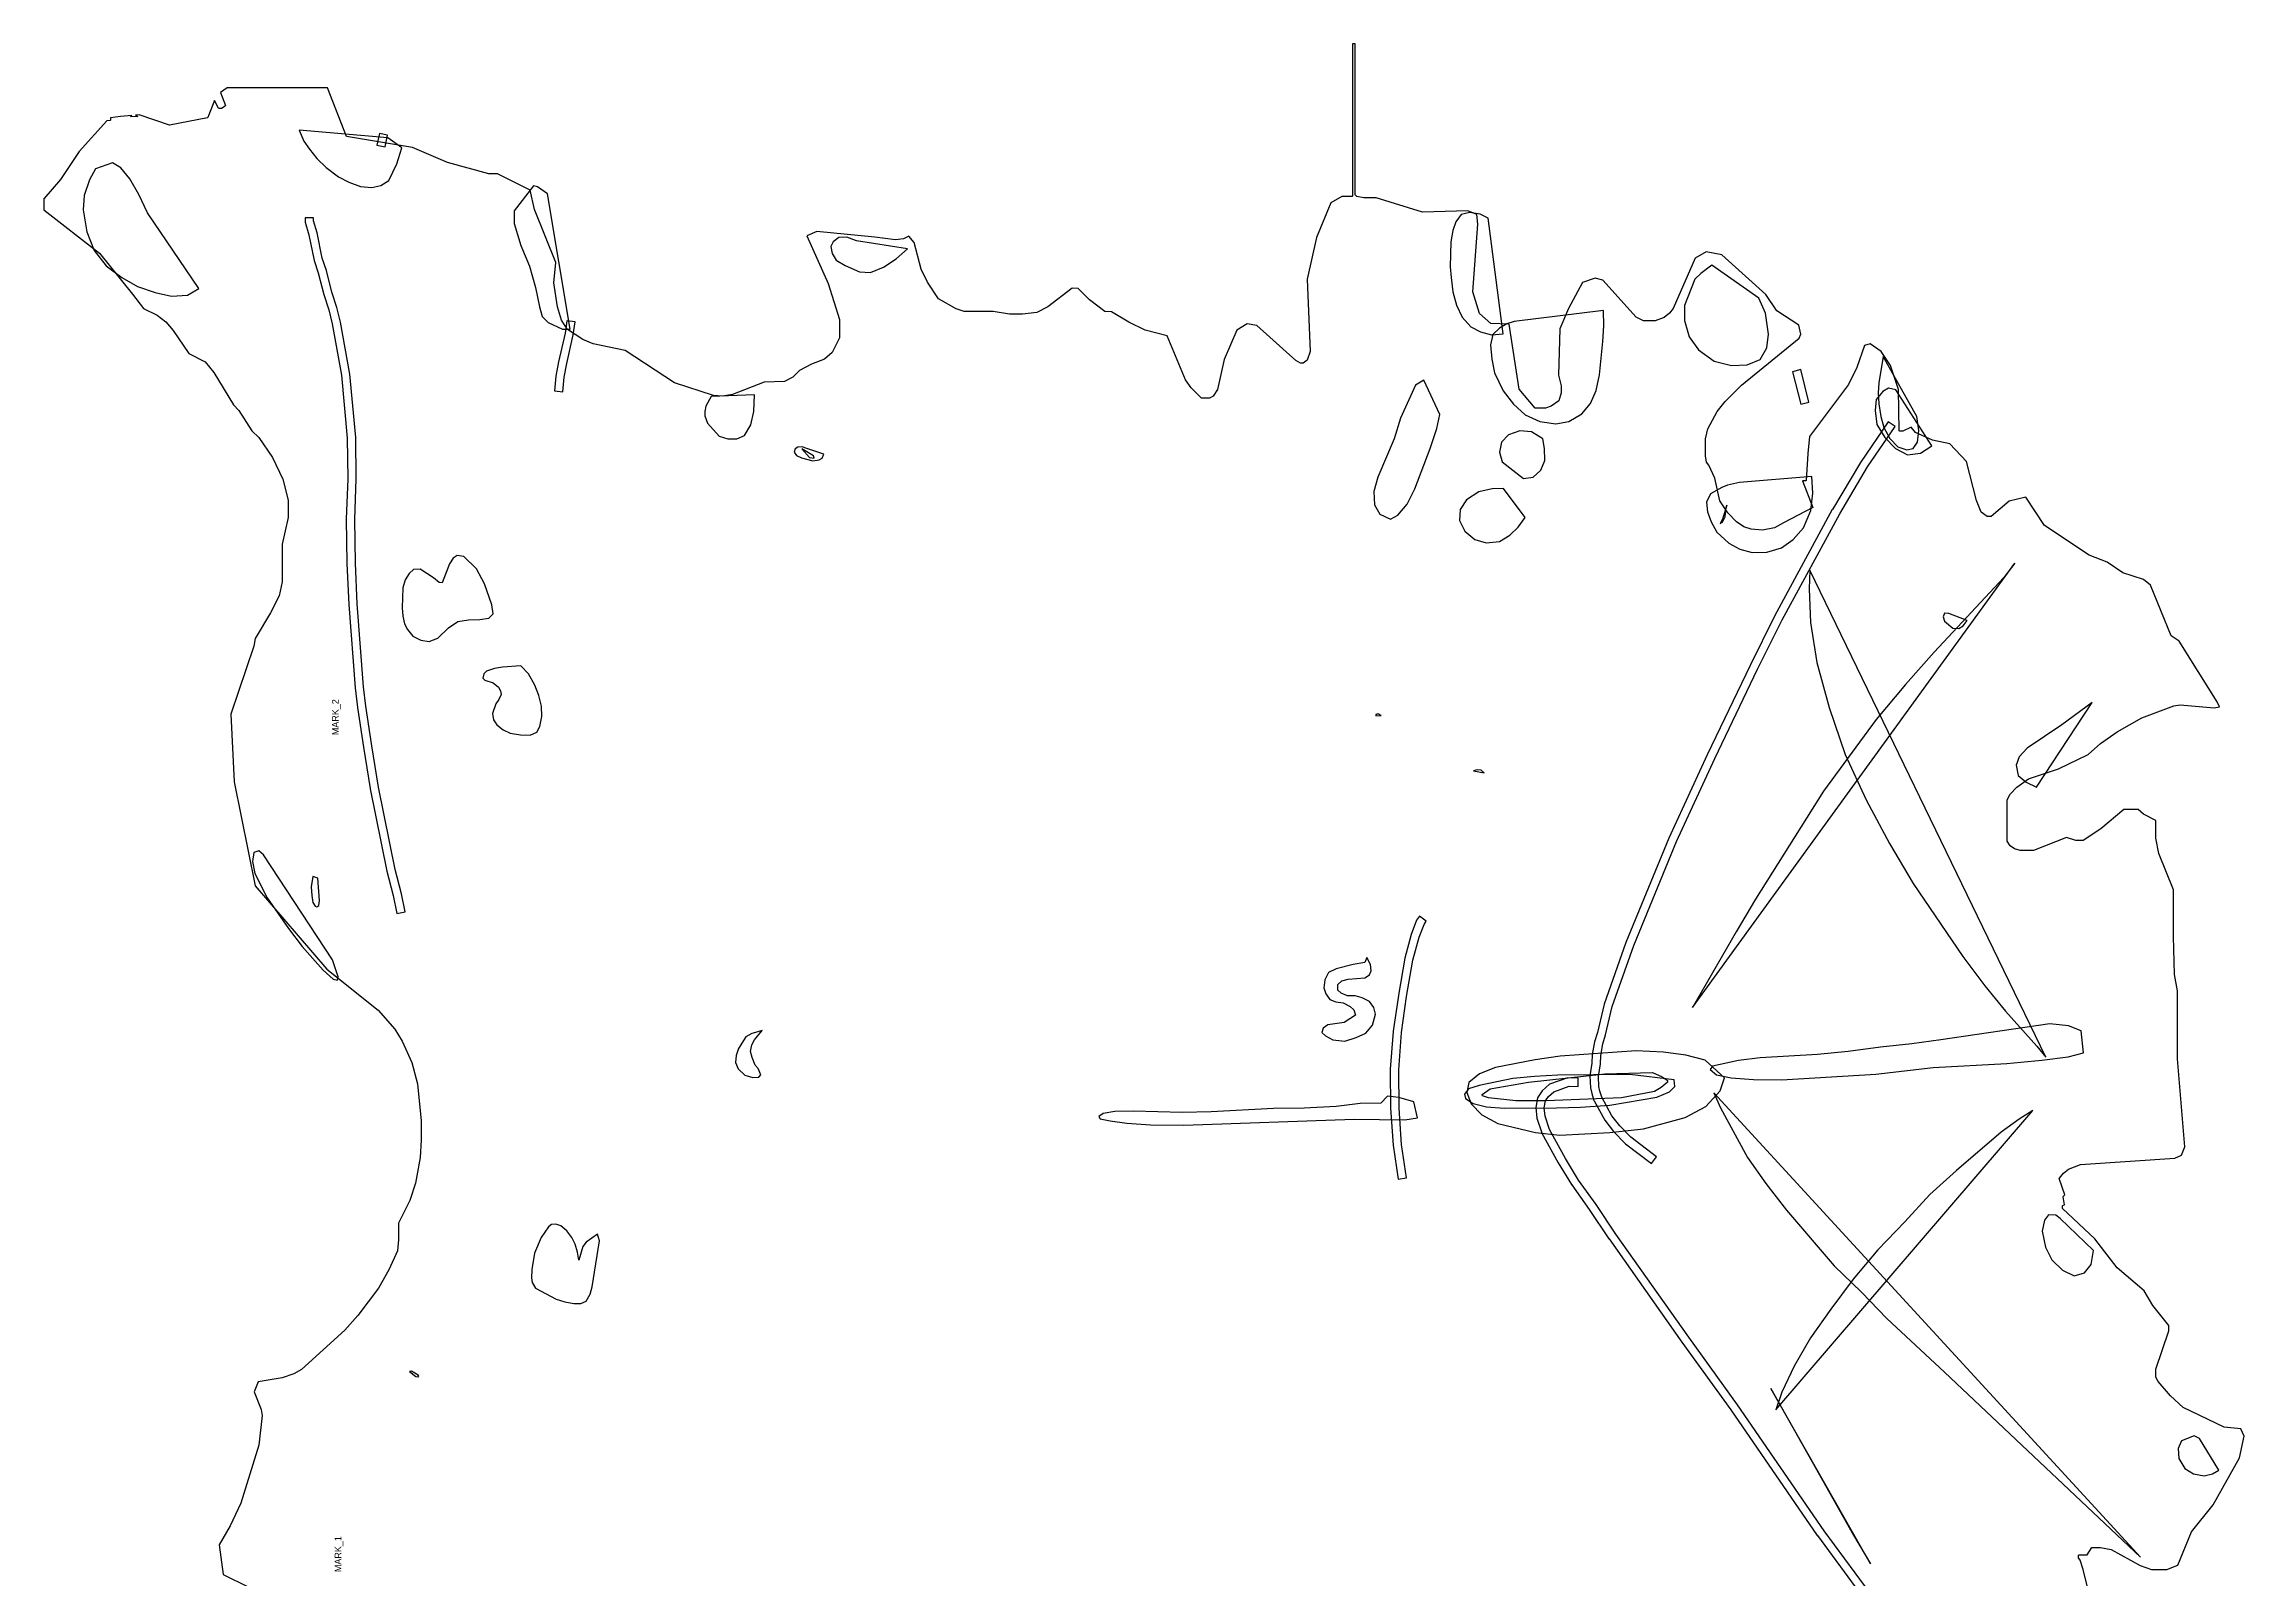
# Model space of a CAD drawing. Extents: x -3699 to -1082, y 1 to 3217.
# Drawn here: x -3699 to -1082, y 1392 to 3217 of the extents above; entities that cross this region are included whole.
import ezdxf
from ezdxf.enums import TextEntityAlignment as Align

# ---------------------------------------------------------------- set-up
doc = ezdxf.new("R2010")
doc.units = 0

msp = doc.modelspace()

# ---------------------------------------------------------------- linework, layer by layer
at = {"layer": '1', "color": 7}
msp.add_lwpolyline([(-1262.8, 1359.7), (-1273, 1401.8), (-1276.9, 1413.2), (-1278.6, 1415.7), (-1278.6, 1418.8), (-1278, 1419.4), (-1268.5, 1419.4), (-1262.8, 1428), (-1262.4, 1428.2), (-1252.7, 1428.2), (-1239.7, 1425.6), (-1205.2, 1406.5), (-1191.8, 1401.8), (-1173.8, 1401.8), (-1160.5, 1407.2), (-1144.3, 1446.7), (-1118.4, 1479), (-1087.3, 1534.8), (-1081.8, 1560.7), (-1085.5, 1569.5), (-1105.5, 1571.3), (-1154.1, 1594.6), (-1169.3, 1608.6), (-1184, 1625.8), (-1186.6, 1631), (-1186.6, 1640.2), (-1171.4, 1685.8), (-1171.4, 1692.4), (-1190.4, 1716.2), (-1200.8, 1733.6), (-1232.7, 1760.9), (-1259.1, 1795.3), (-1297.8, 1831.6), (-1297.8, 1834.7), (-1297.4, 1835.2), (-1295.5, 1835.9), (-1297.1, 1845.6), (-1297, 1846), (-1295.1, 1847.9), (-1301.6, 1867.2), (-1301.5, 1867.7), (-1296.7, 1873.7), (-1290.7, 1878.3), (-1276.4, 1884), (-1164.2, 1891.4), (-1156, 1895.1), (-1152.3, 1904.8), (-1161, 2009.6), (-1161, 2090.6), (-1164.7, 2109.9), (-1165.8, 2155.2), (-1165.8, 2210.6), (-1183.2, 2254.2), (-1186.6, 2272.2), (-1186.6, 2293.4), (-1201.4, 2300.8), (-1207.6, 2306.2), (-1224.9, 2306.2), (-1252.2, 2283.5), (-1273.3, 2269.4), (-1281.8, 2269.4), (-1292.9, 2273.1), (-1332.2, 2257.4), (-1348.1, 2257.4), (-1355, 2259.4), (-1359.9, 2263.3), (-1363.4, 2268.5), (-1363.4, 2317.8), (-1360, 2324.6), (-1351.9, 2332.8), (-1338.2, 2343), (-1302.7, 2354.8), (-1267.1, 2371.7), (-1252.6, 2384.8), (-1232.9, 2398.8), (-1203.4, 2415.3), (-1165.5, 2429.7), (-1157.8, 2430.8), (-1117.4, 2427.5), (-1111, 2428.7), (-1113.8, 2434.7), (-1158.8, 2506.8), (-1168.4, 2513.2), (-1193.1, 2573.2), (-1201.4, 2579.9), (-1226, 2588.2), (-1244.8, 2600.7), (-1266.2, 2609.1), (-1319, 2644.2), (-1341.5, 2678), (-1361.1, 2673.5), (-1382.8, 2655), (-1387.3, 2655), (-1394.4, 2660.4), (-1400.2, 2674.1), (-1411.8, 2720.7), (-1431.7, 2741.5), (-1452.6, 2745.8), (-1472.6, 2755.2), (-1477.9, 2761.2), (-1487.8, 2756.6), (-1491.3, 2756.6), (-1491.9, 2757.2), (-1493, 2806.2), (-1502.5, 2834.8), (-1513.5, 2851.3), (-1526.6, 2860.5), (-1533.5, 2858.6), (-1542.3, 2832.4), (-1552.3, 2812.3), (-1598.8, 2750.4), (-1600.8, 2730.1), (-1602.5, 2697.9), (-1603.1, 2697.4), (-1607, 2697.4), (-1594.9, 2665.6), (-1629.6, 2647.4), (-1640.2, 2641.5), (-1654.6, 2639), (-1668.2, 2639.8), (-1676.9, 2642.7), (-1685.4, 2648.8), (-1696, 2659.4), (-1705.5, 2673.6), (-1711.4, 2700.5), (-1718.5, 2716.3), (-1721.2, 2719.9), (-1722.6, 2727.1), (-1722.6, 2747.3), (-1719.6, 2759.4), (-1708.5, 2780.2), (-1699.1, 2791.9), (-1679.5, 2811.5), (-1611.2, 2867.4), (-1609, 2872.1), (-1611.3, 2882.6), (-1637.7, 2899.9), (-1650.5, 2919.1), (-1702.9, 2966.3), (-1721.6, 2970), (-1734.6, 2962.4), (-1761.1, 2902.5), (-1765.3, 2896.9), (-1771.5, 2891.9), (-1782.5, 2887.8), (-1796.2, 2887.8), (-1805.1, 2892.2), (-1844.6, 2936.2), (-1853.6, 2938.9), (-1868.9, 2933.6), (-1885.5, 2902.8), (-1895.9, 2878.5), (-1897.4, 2823.3), (-1894.2, 2810.5), (-1894.2, 2802.3), (-1896.9, 2792.7), (-1905.9, 2786.3), (-1912.6, 2783.8), (-1924.6, 2783.8), (-1925, 2784), (-1944.1, 2806.8), (-1956.1, 2883.8), (-1977.9, 2884.7), (-1991.2, 2896.5), (-1999.1, 2922.4), (-1993.2, 3003.1), (-1994.5, 3014.5), (-2005, 3019), (-2059.1, 3017.2), (-2114.4, 3034.2), (-2128.9, 3034.2), (-2137.3, 3035.9), (-2139.4, 3038), (-2139.4, 3217.4), (-2142.2, 3217.4), (-2142.2, 3036.4), (-2142.8, 3035.8), (-2154.9, 3035.8), (-2168.2, 3028.2), (-2185.2, 2987), (-2196.3, 2937.4), (-2192.9, 2851.6), (-2196.4, 2841.3), (-2201.2, 2837.4), (-2204.3, 2837.4), (-2209.7, 2840.6), (-2256.2, 2882.5), (-2267.8, 2884.5), (-2280, 2876.9), (-2295, 2842.1), (-2303.1, 2806.2), (-2308, 2798.1), (-2312.6, 2795.8), (-2322, 2795.8), (-2334.4, 2808.2), (-2340.9, 2817.9), (-2362.8, 2870.1), (-2389.1, 2876.7), (-2408.5, 2886.3), (-2428.9, 2898.6), (-2437.1, 2899.1), (-2455.1, 2912.8), (-2468.6, 2926.4), (-2476, 2926.9), (-2504.9, 2904.4), (-2517.8, 2898), (-2535.1, 2895.8), (-2550.5, 2895.8), (-2569.7, 2899), (-2604.2, 2899), (-2614, 2902.3), (-2635, 2914.3), (-2648.1, 2933.9), (-2655.7, 2949.3), (-2663.7, 2981), (-2670.3, 2988.5), (-2676.5, 2985.4), (-2686.1, 2984.5), (-2710.8, 2987.5), (-2779.8, 2994.2), (-2791.5, 2989.1), (-2766.2, 2932.5), (-2752.6, 2889.5), (-2752.6, 2867.8), (-2761.3, 2850.4), (-2770.7, 2842.3), (-2786.1, 2836.5), (-2800.2, 2828.8), (-2808.2, 2820.8), (-2817.9, 2815.9), (-2842.3, 2815.1), (-2880, 2800.1), (-2892, 2798.1), (-2902.6, 2799), (-2949, 2814.2), (-3007.6, 2852.8), (-3045.7, 2860.4), (-3057.8, 2865.6), (-3076.3, 2877.6), (-3083.2, 2888.7), (-3088.1, 2904.6), (-3092.5, 2933.1), (-3090.1, 2957.3), (-3115.4, 3020.5), (-3120.6, 3043.6), (-3159.4, 3063), (-3169.7, 3063), (-3218.8, 3076.5), (-3260.7, 3094.3), (-3339.2, 3107.2), (-3361.7, 3165.2), (-3481.1, 3165.4), (-3489.2, 3159.6), (-3483.2, 3144.2), (-3483.4, 3143.5), (-3487.7, 3140.6), (-3491.1, 3140.6), (-3491.6, 3140.9), (-3496, 3150.3), (-3503.1, 3133.2), (-3504.2, 3129.8), (-3504.6, 3129.4), (-3549.6, 3120.6), (-3585.9, 3133.1), (-3590.1, 3132.7), (-3587.5, 3131), (-3595.9, 3130.6), (-3595.8, 3131.2), (-3594.7, 3132.3), (-3607.9, 3131), (-3619.8, 3129.5), (-3619.8, 3126.8), (-3620.3, 3126.2), (-3624.4, 3125.8), (-3657, 3089.5), (-3679.2, 3056.2), (-3699, 3033.2), (-3699, 3020), (-3633, 2968.3), (-3593.6, 2919.8), (-3580.8, 2902.7), (-3564.3, 2894.5), (-3554.2, 2886.9), (-3545.2, 2876.4), (-3526.9, 2849), (-3507.4, 2839.2), (-3496.9, 2826.6), (-3473.6, 2787.8), (-3467.2, 2781.4), (-3451.8, 2757.2), (-3443.5, 2748.9), (-3427, 2725.4), (-3414.8, 2699.5), (-3408.6, 2674.5), (-3408.6, 2653.8), (-3415.8, 2622.3), (-3415.8, 2577.5), (-3419.4, 2560.5), (-3429.5, 2540.3), (-3447.8, 2509.9), (-3449.4, 2500.6), (-3476.6, 2419.9), (-3472.6, 2339.3), (-3447.9, 2215.7), (-3362.4, 2116.3), (-3301.6, 2067.7), (-3281.7, 2045), (-3272.8, 2030.7), (-3261.5, 2005.1), (-3254.6, 1980), (-3250.2, 1936), (-3250.2, 1912.8), (-3251.7, 1892.1), (-3257, 1861.8), (-3263.9, 1841.2), (-3277.4, 1814.2), (-3277.4, 1794.4), (-3278.5, 1781.3), (-3288.7, 1758.6), (-3301, 1736.8), (-3325.5, 1704), (-3341.2, 1686.8), (-3392.6, 1640.1), (-3401.6, 1634.7), (-3415.8, 1630), (-3444.1, 1625.2), (-3449.1, 1613.5), (-3440.6, 1592.3), (-3439.5, 1585.3), (-3443.4, 1550), (-3464.7, 1480.7), (-3477.5, 1453.9), (-3490.7, 1431.4), (-3485.8, 1396), (-3455.5, 1380.9)], dxfattribs=at)
at = {"layer": '11', "color": 7}
msp.add_lwpolyline([(-1988.2, 1966.5), (-1988, 1967.2), (-1978.8, 1974.1), (-1932.9, 1981.8), (-1842.1, 1991.9), (-1785.4, 1993.2), (-1773.9, 1988.1), (-1768, 1984.2), (-1767.8, 1983.7), (-1767.8, 1981.9), (-1768, 1981.5), (-1775.3, 1975.4), (-1783.3, 1970.6), (-1822.2, 1963.3), (-1912, 1959.8), (-1948.1, 1959.8), (-1980.6, 1963.4), (-1987.8, 1965.8)], close=True, dxfattribs=at)
at = {"layer": '51', "color": 7}
for points in [[(-2117.2, 2684.9), (-2116.4, 2668.8), (-2109.7, 2657.8), (-2097.3, 2651.9), (-2088.5, 2656.5), (-2077.2, 2669.8), (-2068.3, 2687.8), (-2049.8, 2735.9), (-2042.1, 2759.7), (-2038.3, 2776.4), (-2057.5, 2817.3), (-2067.6, 2811.4), (-2085.1, 2772), (-2092.9, 2747.4), (-2112.1, 2701.9)], [(-1859.9, 1989.4), (-1859.4, 1975.2), (-1857.7, 1968.3), (-1855.1, 1960.1), (-1854.9, 1959.6), (-1842.1, 1936.5), (-1831.8, 1923.3), (-1818.1, 1908.8), (-1817.8, 1908.6), (-1786.6, 1885), (-1780.6, 1892.9), (-1811.4, 1916.3), (-1824.2, 1929.8), (-1833.7, 1942), (-1845.9, 1964), (-1848.1, 1971), (-1849.5, 1976.6), (-1849.9, 1988.8), (-1847.5, 2003.7), (-1847.1, 2013.6), (-1844.7, 2027.5), (-1841.4, 2038.2), (-1833.5, 2071.8), (-1807.8, 2144.5), (-1756.9, 2268.1), (-1711.4, 2367), (-1660.4, 2473.4), (-1631.3, 2532), (-1562.8, 2658.4), (-1529.6, 2714.1), (-1497, 2762), (-1505.3, 2767.6), (-1538, 2719.5), (-1538.1, 2719.4), (-1571.5, 2663.4), (-1571.5, 2663.4), (-1571.6, 2663.3), (-1640.2, 2536.6), (-1669.4, 2477.8), (-1669.4, 2477.7), (-1720.5, 2371.3), (-1766.1, 2272.1), (-1817.1, 2148.1), (-1843, 2074.9), (-1843.1, 2074.7), (-1851, 2040.8), (-1854.5, 2029.9), (-1857.1, 2014.7), (-1857.5, 2004.6)], [(-1705.1, 2646.8), (-1702.4, 2648.4), (-1698.9, 2654.7), (-1698.3, 2663.6), (-1697.2, 2668.5), (-1702.3, 2651.8)], [(-1737.8, 2070.6), (-1354.4, 2599.5), (-1367.4, 2582.5), (-1450.3, 2493.8), (-1484.4, 2455), (-1519.5, 2413.3), (-1581.9, 2328.1), (-1663, 2199.5), (-1686.1, 2160.8)], [(-1599.1, 2569.1), (-1597.6, 2528.8), (-1590, 2481.3), (-1575.3, 2427.9), (-1556.3, 2372), (-1531.2, 2317.9), (-1503.4, 2266), (-1475.3, 2218.2), (-1416.3, 2131.3), (-1390.3, 2096.7), (-1365.7, 2066.4), (-1328.3, 2024.9), (-1317.7, 2011.8), (-1598.4, 2591.1)], [(-2097.4, 1997.1), (-2097, 1950.9), (-2097, 1950.8), (-2094.1, 1906.8), (-2088, 1866.4), (-2078.1, 1867.9), (-2084.2, 1907.8), (-2087, 1951.1), (-2087.4, 1996.7), (-2084.2, 2041.1), (-2078, 2083.7), (-2070.5, 2127.2), (-2063.2, 2154.4), (-2057.3, 2169.7), (-2054.6, 2173.4), (-2062.7, 2179.3), (-2066.2, 2174.5), (-2072.7, 2157.5), (-2080.2, 2129.3), (-2087.8, 2085.4), (-2087.8, 2085.3), (-2087.8, 2085.2), (-2094.1, 2042.4), (-2094.2, 2042.2), (-2094.2, 2042), (-2097.4, 1997.3)], [(-1716.8, 1996.8), (-1709.3, 1990.6), (-1691.9, 1987.2), (-1665.4, 1985), (-1632, 1984.5), (-1519.7, 1991.4), (-1451.5, 1999.3), (-1364.1, 2003.9), (-1322.5, 2008.1), (-1291.1, 2012.2), (-1272.6, 2016.9), (-1275.7, 2042.8), (-1290.6, 2049), (-1312.7, 2051.3), (-1442.4, 2032.4), (-1477, 2027.5), (-1514.4, 2023.7), (-1552.6, 2018.5), (-1589.4, 2014.8), (-1657.4, 2010.9), (-1683, 2007.6), (-1714, 2001)], [(-2444.1, 1940.9), (-2442.4, 1938.4), (-2430.8, 1935.9), (-2410.9, 1933.2), (-2382.5, 1931.1), (-2343.1, 1930.7), (-2140.3, 1937.8), (-2080.2, 1936.9), (-2065.1, 1939.3), (-2069.6, 1958.4), (-2087.3, 1963.8), (-2100.7, 1965.2), (-2108.6, 1956.9), (-2133.4, 1956.3), (-2161.7, 1952.9), (-2200, 1951.1), (-2236.5, 1950.6), (-2310.4, 1946.6), (-2344.9, 1945.9), (-2403.1, 1947.2), (-2425.1, 1946.9), (-2438.8, 1944.4)], [(-1712.5, 1969.3), (-1704.5, 1951.4), (-1672.6, 1892.3), (-1650.6, 1861.4), (-1626.2, 1829.5), (-1569.5, 1763.2), (-1536.9, 1731.8), (-1506.6, 1700.7), (-1438, 1636.8), (-1204.9, 1416.4)], [(-1638.7, 1591.8), (-1333, 1948.1), (-1349.5, 1937.8), (-1370.6, 1922.5), (-1423.7, 1876.7), (-1455.5, 1848), (-1485.4, 1815.5), (-1517.4, 1782.4), (-1546.7, 1747.3), (-1573.5, 1711.8), (-1597.4, 1677.6), (-1616.8, 1643.8), (-1631.5, 1612.8)], [(-3264.3, 1637.7), (-3256.6, 1631.5), (-3253.5, 1631.2), (-3253.1, 1631.9), (-3253.9, 1633.2), (-3261.9, 1637.8)], [(-1644.9, 1617.2), (-1546.3, 1442.7), (-1526, 1408.5)]]:
    msp.add_lwpolyline(points, close=True, dxfattribs=at)
msp.add_lwpolyline([(-1532.2, 1381.2), (-1581.3, 1448.1), (-1684.2, 1597.8), (-1742.3, 1678.4), (-1829, 1801.1), (-1852.6, 1836.2), (-1873.4, 1865.3), (-1889.1, 1891), (-1908.1, 1925.7), (-1913.3, 1941.3), (-1914.2, 1951.3), (-1912.9, 1959.6), (-1909.3, 1965), (-1902.9, 1970.5), (-1884.5, 1977), (-1874.1, 1976.7), (-1873.8, 1986.7), (-1886.1, 1987.1), (-1908, 1979.3), (-1916.9, 1971.7), (-1922.4, 1963.2), (-1924.2, 1951.6), (-1923.2, 1939.2), (-1917.3, 1921.6), (-1917.1, 1921.2), (-1897.8, 1885.9), (-1881.8, 1859.9), (-1881.7, 1859.8), (-1881.6, 1859.6), (-1860.8, 1830.5), (-1837.3, 1795.4), (-1837.2, 1795.4), (-1750.5, 1672.6), (-1692.4, 1592), (-1589.5, 1442.3), (-1589.5, 1442.3), (-1589.4, 1442.2), (-1540.2, 1375.2)], dxfattribs=at)
at = {"layer": '52', "color": 7}
for points in [[(-3652.3, 3020), (-3648, 2993.9), (-3639.2, 2971.6), (-3624.9, 2953.4), (-3606.5, 2939.4), (-3587.6, 2928.6), (-3566.8, 2921.8), (-3547.2, 2917.4), (-3528.2, 2918.6), (-3515, 2926.6), (-3575.9, 3016.5), (-3586.1, 3038.2), (-3597, 3056.9), (-3607.5, 3070.1), (-3617.4, 3075.9), (-3637.9, 3069), (-3644.8, 3055.9), (-3651.1, 3037.2)], [(-3139.6, 3019), (-3139.6, 3003.7), (-3131.9, 2977.5), (-3121.3, 2952.9), (-3114.4, 2927.4), (-3109.7, 2904.7), (-3106.2, 2893.1), (-3099.2, 2885.8), (-3082.3, 2878), (-3073.2, 2878), (-3100, 3039), (-3111.8, 3047.3), (-3116.6, 3048.7)], [(-3388.2, 3010.6), (-3388.2, 3005.3), (-3383.8, 2990.2), (-3377.6, 2959.8), (-3372.7, 2945.2), (-3366.2, 2919.2), (-3360.2, 2901.1), (-3356.1, 2884.3), (-3344.9, 2823.3), (-3338.2, 2748.2), (-3337.5, 2699.8), (-3339.4, 2651.7), (-3338.6, 2599.2), (-3338.6, 2599.1), (-3338.6, 2599), (-3336.4, 2550.5), (-3328.8, 2451.3), (-3326.1, 2427.9), (-3319.1, 2380.5), (-3311, 2331.2), (-3311, 2331.1), (-3291.1, 2232.9), (-3283.5, 2203.9), (-3279.3, 2182.7), (-3269.5, 2184.7), (-3273.8, 2206.2), (-3281.4, 2235.1), (-3301.1, 2333), (-3309.2, 2382.1), (-3316.2, 2429.2), (-3318.8, 2452.3), (-3326.4, 2551.2), (-3328.6, 2599.4), (-3329.4, 2651.6), (-3327.5, 2699.7), (-3328.2, 2748.7), (-3328.2, 2748.9), (-3335, 2824.6), (-3346.3, 2886.2), (-3346.3, 2886.4), (-3350.6, 2903.8), (-3356.6, 2922), (-3363.1, 2948), (-3368, 2962.4), (-3374.1, 2992.6), (-3378.2, 3006.8), (-3378.2, 3010.7)], [(-2026.1, 2952), (-2025.2, 2939.4), (-2022.9, 2922.4), (-2018.7, 2906.7), (-2012.1, 2892.4), (-2001.7, 2880.6), (-1990, 2874.7), (-1977.2, 2871.3), (-1963.2, 2872.4), (-1981.1, 3010.1), (-1990.7, 3014.7), (-2002.7, 3016.7), (-2013, 3014.3), (-2019.4, 3005.6), (-2022.9, 2995.6), (-2025.3, 2981.8)], [(-2762.9, 2976.5), (-2761.4, 2968), (-2756.5, 2960.2), (-2745.9, 2953.6), (-2728.9, 2946.3), (-2715.8, 2945.6), (-2700.5, 2951.7), (-2685.2, 2961.6), (-2671.8, 2973.7), (-2732.5, 2983.1), (-2744.1, 2987.6), (-2753.6, 2987.1), (-2760, 2982)], [(-1747.6, 2906), (-1747.6, 2888.2), (-1741.9, 2868.9), (-1730.9, 2853.3), (-1712, 2840.1), (-1691.5, 2834.7), (-1672.7, 2835.5), (-1657.6, 2842), (-1649.4, 2855.7), (-1647.5, 2871.9), (-1651.1, 2897.1), (-1659.2, 2915), (-1715.1, 2954.3), (-1728, 2944.2), (-1735.1, 2937.4)], [(-3091.6, 2804.5), (-3081.7, 2803.6), (-3080.2, 2820.7), (-3077.2, 2837.2), (-3069.4, 2871.3), (-3067.1, 2886.6), (-3077, 2888.1), (-3079.2, 2873.1), (-3087, 2839.2), (-3090.1, 2822.1)], [(-1978.3, 2859.2), (-1976.8, 2842.5), (-1973.5, 2826), (-1963.1, 2804.6), (-1950.8, 2788.7), (-1936.8, 2776.1), (-1919.5, 2768), (-1900.6, 2765.4), (-1885.2, 2768.3), (-1869.4, 2777.4), (-1859.3, 2789.5), (-1852.7, 2805.1), (-1848.7, 2823.7), (-1844.6, 2863.3), (-1843.4, 2881.8), (-1843.9, 2900.4), (-1949.9, 2887), (-1958.6, 2884.5), (-1967.6, 2879.2), (-1975.3, 2871.5)], [(-1967.6, 2731.5), (-1964.4, 2720.1), (-1939.1, 2700.3), (-1927.6, 2701.7), (-1918.5, 2710.3), (-1913.6, 2721.8), (-1914, 2736), (-1916, 2747.3), (-1929.4, 2755.8), (-1943.5, 2757), (-1957, 2752.1), (-1965.1, 2743.4)], [(-2806.7, 2731.7), (-2803.7, 2727.7), (-2798, 2724.8), (-2784.5, 2721.4), (-2777, 2722.4), (-2773.3, 2724.4), (-2771.3, 2729.3), (-2791.6, 2736.1), (-2796.9, 2737.9), (-2802.2, 2737.7), (-2805.5, 2735.4)], [(-2797.5, 2735.6), (-2788.4, 2725.2), (-2782.8, 2724.4), (-2783.5, 2727.4)], [(-2015.2, 2650.5), (-2008.8, 2637.7), (-1997, 2627.7), (-1983.3, 2623.7), (-1967.5, 2625.4), (-1955.1, 2633), (-1945.2, 2642.3), (-1936.9, 2653.8), (-1962.9, 2688.5), (-1976.3, 2688), (-1991.9, 2684.5), (-2006.6, 2674.8), (-2014.3, 2663.4)], [(-3272.8, 2546.5), (-3272.1, 2536.4), (-3270.2, 2527.2), (-3266.6, 2520.7), (-3260.2, 2512.6), (-3250.7, 2508), (-3240.7, 2506.3), (-3230.4, 2510.2), (-3217.8, 2522.7), (-3206.6, 2530.1), (-3194, 2532.2), (-3180.5, 2532.6), (-3170, 2534), (-3164.8, 2539.4), (-3166.2, 2549.8), (-3175, 2574.9), (-3184.6, 2592.7), (-3199.7, 2607.6), (-3207.3, 2608.7), (-3212.2, 2605.4), (-3216.7, 2598.7), (-3225.5, 2576.3), (-3229, 2576.4), (-3235.7, 2582.1), (-3251.7, 2592.2), (-3259.4, 2592), (-3264.4, 2587.1), (-3269.5, 2579.7), (-3272.1, 2570.1)], [(-1439.8, 2535.8), (-1438, 2530.6), (-1428.4, 2522.2), (-1421.2, 2521.7), (-1415.8, 2524.8), (-1411.3, 2531.2), (-1433.1, 2539.8), (-1438.2, 2539.9)], [(-3176.9, 2462.8), (-3174.5, 2460.1), (-3164.7, 2457), (-3158.2, 2451.9), (-3156, 2447.7), (-3155.2, 2443.4), (-3158, 2437.2), (-3161.5, 2432.1), (-3165.6, 2420.5), (-3164.3, 2412.9), (-3160.3, 2407.1), (-3152.8, 2401.2), (-3144.6, 2397.3), (-3132, 2395.1), (-3120.8, 2395), (-3112.6, 2398.6), (-3109.1, 2405.1), (-3106.7, 2417), (-3107.3, 2429.2), (-3110.3, 2442.2), (-3115.2, 2454.5), (-3122.6, 2467.7), (-3131.9, 2477.3), (-3153.7, 2475.6), (-3163, 2474.2), (-3172.5, 2471.1), (-3175.8, 2467.8)], [(-2114.8, 2419.3), (-2114.5, 2417.9), (-2108.2, 2418.4), (-2111.9, 2420.1), (-2112.1, 2419.9), (-2113.3, 2419.9), (-2113.4, 2419.9), (-2113.8, 2419.3)], [(-1998.6, 2352.4), (-1985.8, 2350.2), (-1989.2, 2353.3), (-1994, 2353.7)], [(-3450.8, 2244.3), (-3448.1, 2230.1), (-3433.6, 2201.2), (-3408.1, 2164.6), (-3392, 2143.2), (-3366.8, 2115), (-3355.1, 2104.6), (-3349.9, 2103.1), (-3349, 2107.3), (-3355.8, 2127.4), (-3437.7, 2252.5), (-3443.4, 2257.1), (-3449.4, 2255.2)], [(-2178.9, 2041), (-2174.7, 2037), (-2165.8, 2032.2), (-2151.6, 2030.8), (-2138.2, 2034.9), (-2126.4, 2040.3), (-2118.7, 2049.9), (-2115.2, 2062.7), (-2117.1, 2070.8), (-2122.3, 2078), (-2130.8, 2082.4), (-2139.2, 2084.6), (-2148.3, 2084.8), (-2156, 2087.8), (-2159.8, 2091.4), (-2159.8, 2098.2), (-2154.9, 2102.3), (-2147.6, 2104.6), (-2127.8, 2106.1), (-2122.3, 2109.7), (-2120, 2114.5), (-2121, 2121.8), (-2125.5, 2130.1), (-2127.8, 2124.2), (-2141.6, 2121.8), (-2161.9, 2116.7), (-2170.8, 2112.3), (-2175.3, 2103.5), (-2176.3, 2094.1), (-2174.2, 2087.1), (-2169.4, 2080.1), (-2162.1, 2077.6), (-2153.5, 2076.2), (-2145, 2072.1), (-2140.8, 2067.9), (-2138.9, 2061.8), (-2152.2, 2052.7), (-2171.7, 2050), (-2177.4, 2046.3)], [(-2876.5, 2005.1), (-2873.1, 1997.9), (-2865.4, 1990.1), (-2855.6, 1987.3), (-2848.8, 1987.8), (-2846.3, 1990.5), (-2849.4, 1998), (-2852.9, 2002.3), (-2856.7, 2011.3), (-2858.4, 2018.5), (-2857.1, 2026.3), (-2853.6, 2032.2), (-2844.8, 2043.4), (-2852.7, 2041), (-2857, 2039.7), (-2864.2, 2035.8), (-2873, 2021.9), (-2875.5, 2013.7)], [(-2006.2, 1969.6), (-2001.4, 1956), (-1988.4, 1943), (-1969.3, 1932.7), (-1924.5, 1922), (-1895.8, 1919), (-1836.4, 1921.8), (-1796.1, 1926.3), (-1746.5, 1939.7), (-1721.9, 1953), (-1705, 1971.4), (-1699.8, 1986.9), (-1722.7, 2007.9), (-1745.7, 2013.9), (-1772.6, 2017.4), (-1805.1, 2019.1), (-1895.5, 2012.7), (-1925, 2008.6), (-1972.3, 1999.4), (-1991.2, 1991.6), (-2003.8, 1981.3)], [(-3119, 1749), (-3118.4, 1743.5), (-3114.5, 1736.7), (-3089.7, 1723.5), (-3079.4, 1720.6), (-3068.8, 1718.6), (-3060.3, 1718.6), (-3054.2, 1721.4), (-3049.2, 1729.5), (-3046.7, 1738.2), (-3038.1, 1793), (-3040.6, 1800.8), (-3054.2, 1791.5), (-3057.9, 1786.4), (-3062.6, 1770), (-3064.2, 1779.7), (-3067.2, 1788.9), (-3071.2, 1797.1), (-3077.2, 1804.9), (-3084.1, 1810.8), (-3090.2, 1812.8), (-3095.1, 1812.4), (-3098.9, 1809.7), (-3107.6, 1797.2), (-3115.3, 1778.4), (-3118.6, 1759.1)], [(-1160.2, 1545.9), (-1159.3, 1534), (-1152.3, 1522), (-1142, 1515.6), (-1129.4, 1513.4), (-1119.3, 1515.8), (-1111.8, 1520.3), (-1134.6, 1557.8), (-1141.3, 1561.1), (-1156.2, 1555.2)]]:
    msp.add_lwpolyline(points, close=True, dxfattribs=at)
at = {"layer": '53', "color": 7}
for points in [[(-3395.6, 3115), (-3389.7, 3101.7), (-3383, 3092.1), (-3374.4, 3081.2), (-3363.5, 3070.4), (-3348.6, 3059.3), (-3336.2, 3052.8), (-3322.4, 3047.7), (-3309.1, 3046.6), (-3298.2, 3048.8), (-3288.9, 3054.9), (-3279.4, 3074.6), (-3273.5, 3094), (-3290.1, 3105.6)], [(-3302.9, 3096.9), (-3293.1, 3094.9), (-3290.3, 3108.8), (-3300, 3110.8)], [(-1618.9, 2827.4), (-1609.1, 2788.6), (-1599.4, 2791.1), (-1609.2, 2829.9)], [(-1517.1, 2802.3), (-1516.4, 2789.2), (-1514, 2774.2), (-1510.2, 2760.8), (-1503.3, 2747.9), (-1493.8, 2738), (-1483.1, 2734.6), (-1475.3, 2736.1), (-1470.3, 2743.4), (-1468.6, 2757.4), (-1470.9, 2774.2), (-1511, 2845.5), (-1516.4, 2814.1)], [(-1520.8, 2781.1), (-1518.7, 2764.6), (-1509.2, 2749), (-1496.3, 2735.8), (-1482, 2728.5), (-1466.5, 2730.5), (-1453.1, 2739), (-1496.1, 2805.7), (-1504.7, 2807.7), (-1511.5, 2803.7), (-1519.4, 2794.3)], [(-2912.7, 2774.9), (-2909.5, 2766.2), (-2895.9, 2750.7), (-2885.6, 2747.6), (-2874.9, 2747.3), (-2865.5, 2751.6), (-2858.2, 2764.1), (-2854.7, 2779.9), (-2853.9, 2799.7), (-2905.5, 2797.7), (-2911.5, 2786.2), (-2912.7, 2780.2)], [(-1721.1, 2672), (-1720, 2660.6), (-1715.6, 2648.8), (-1708.9, 2636.5), (-1694.8, 2623.5), (-1681.6, 2616.1), (-1667, 2612.2), (-1649.3, 2612.6), (-1632.1, 2617.9), (-1618, 2627.5), (-1605.8, 2641.7), (-1597.3, 2662.2), (-1594.8, 2683), (-1596.1, 2702.7), (-1682.2, 2695.7), (-1696.1, 2692.2), (-1703, 2689.6), (-1716.4, 2681.9)], [(-3381.2, 2214.2), (-3380.4, 2204), (-3379, 2195.7), (-3376.4, 2191.3), (-3374.5, 2190.4), (-3372.2, 2192.3), (-3371.4, 2198.1), (-3373.2, 2224.7), (-3379.1, 2226.8)]]:
    msp.add_lwpolyline(points, close=True, dxfattribs=at)
at = {"layer": '54', "color": 7}
for points in [[(-1352.7, 2359.3), (-1350.3, 2347), (-1341.1, 2338.9), (-1328.8, 2332.9), (-1262.6, 2433.7), (-1298.4, 2407.3), (-1339.9, 2379.4), (-1349.3, 2368.9)], [(-2009.1, 1967.4), (-2007.8, 1962.5), (-1998.7, 1956.5), (-1983, 1952.5), (-1961.9, 1951.1), (-1899.6, 1951.4), (-1871.3, 1952.2), (-1836.4, 1954.5), (-1780.4, 1963.9), (-1765.4, 1970.2), (-1759.1, 1976.7), (-1759.7, 1984.6), (-1812.5, 1991.2), (-1898.1, 1990.2), (-1926, 1988.7), (-1951.5, 1986.3), (-1991.7, 1977.8), (-2004.5, 1973.9)], [(-1321.8, 1804.7), (-1318, 1785.6), (-1310.5, 1770.5), (-1297.9, 1758.2), (-1283.9, 1751.3), (-1271.5, 1754.8), (-1263.7, 1764.7), (-1261, 1781.6), (-1300.5, 1819.8), (-1305.5, 1823.5), (-1314.3, 1823.8), (-1319, 1817.6)]]:
    msp.add_lwpolyline(points, close=True, dxfattribs=at)

# ---------------------------------------------------------------- texts
at = {"layer": '72', "color": 3}
for s, p in [('MARK_2', (-3346, 2394.8)), ('MARK_1', (-3342.8, 1398.8))]:
    msp.add_text(s, height=8, rotation=90, dxfattribs=at).set_placement(p, align=Align.BOTTOM_LEFT)

doc.saveas('drawing.dxf')
